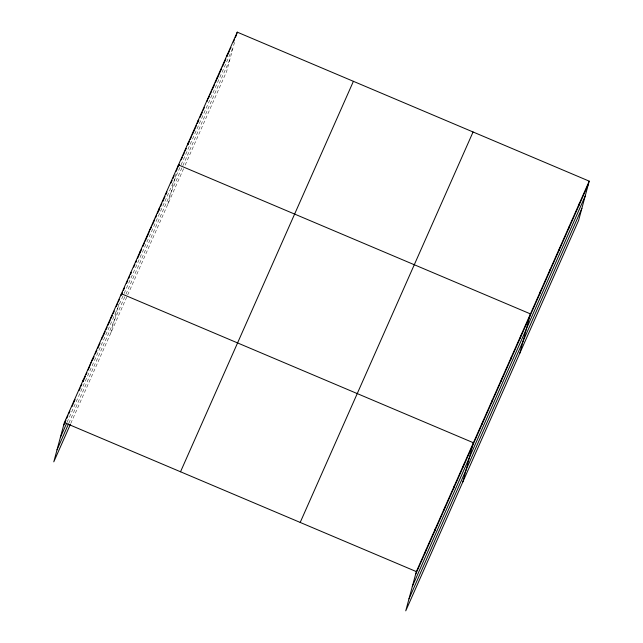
<?xml version="1.0" encoding="UTF-8"?>
<svg xmlns="http://www.w3.org/2000/svg" width="643" height="643" viewBox="0 0 643 643"><rect width="100%" height="100%" fill="white"/><g stroke="black" fill="none" stroke-linecap="round" stroke-linejoin="round"><path stroke-width="0.48" stroke-dasharray="3.21 2.41" d="M110.837 333.002L118.65 304.043M167.879 204.153L176.447 172.42M234.478 42.438L226.657 71.397L184.734 166.095M67.089 422.29L123.745 294.341M124.139 293.441L164.552 202.175M164.946 201.275L180.723 165.645M181.117 164.761L233.232 47.052M68.905 423.014L125.562 295.065M125.956 294.164L182.483 166.497M182.877 165.605L229.897 59.405M70.818 423.375L184.34 166.979"/><path stroke-width="0.96" d="M589.213 181.149L416.342 571.603L405.749 610.85L578.628 220.396L589.213 181.149L237.251 32.15L64.372 422.604L53.787 461.851L70.425 424.276M73.358 403.073L73.881 401.136M82.867 381.596L83.389 379.659M92.897 358.183L88.155 370.038M101.626 339.608L102.406 336.707M111.914 315.231L111.135 318.14L112.316 315.456M120.9 295.692L121.423 293.755L473.385 442.754L462.799 482.001M130.408 274.215L130.931 272.278M139.66 253.712L140.439 250.802M149.16 232.236L149.948 229.334M158.668 210.759L159.456 207.858M177.95 166.842L178.473 164.905L530.435 313.905L519.849 353.152M187.748 144.715L188.27 142.778M198.068 120.651L197.28 123.56L198.848 120.016M207.078 101.433L207.858 98.532M216.876 79.306L217.655 76.404M226.931 56.214L227.453 54.277M236.728 34.087L237.251 32.15M425.063 553.036L425.851 550.127M434.572 531.56L435.359 528.65M444.08 510.084L444.868 507.174M453.588 488.608L454.376 485.706M463.097 467.131L463.876 464.23M482.113 424.187L482.893 421.278M491.622 402.711L492.401 399.801M501.13 381.235L501.91 378.325M510.638 359.759L511.418 356.849M520.147 338.282L520.926 335.381M539.453 294.679L540.233 291.777M549.243 272.552L550.03 269.65M559.04 250.432L559.828 247.523M568.838 228.305L569.626 225.396M578.636 206.178L579.415 203.268M63.593 425.513L65.964 420.144M66.759 418.352L67.949 415.667M68.737 413.883L69.926 411.199M71.912 406.722L73.101 404.037M73.889 402.245L75.078 399.56M79.041 390.614L80.23 387.93M81.018 386.146L81.814 384.353M83.003 381.669L85.382 376.3M86.17 374.507L86.966 372.723M92.512 360.193L94.095 356.616M95.285 353.931L96.868 350.347M97.664 348.562L100.035 343.193M102.808 336.932L105.187 331.563M105.982 329.771L107.172 327.086M107.96 325.294L110.339 319.925M113.112 313.663L114.301 310.979M116.279 306.502L117.468 303.817M118.264 302.033L119.453 299.349M121.431 294.872L122.62 292.187M123.416 290.395L124.597 287.71M126.583 283.241L127.772 280.557M128.56 278.765L129.749 276.08M130.545 274.296L131.333 272.503M133.712 267.134L134.901 264.45M135.697 262.657L136.485 260.873M137.674 258.189L139.258 254.604M140.053 252.82L141.637 249.235M142.826 246.55L144.41 242.974M145.205 241.181L148.766 233.128M150.349 229.551L151.539 226.866M152.335 225.082L154.714 219.713M155.502 217.921L156.691 215.236M157.487 213.444L159.858 208.075M160.654 206.29L161.843 203.606M162.631 201.814L165.01 196.445M165.806 194.652L166.995 191.968M170.95 183.022L172.139 180.337M172.935 178.545L174.124 175.861M176.102 171.392L177.291 168.707M178.079 166.923L179.252 164.27M181.213 159.85L182.387 157.189M183.175 155.421L184.348 152.769M185.136 150.992L186.309 148.34M187.877 144.804L189.444 141.259M190.232 139.491L191.405 136.838M192.185 135.062L196.501 125.329M200.021 117.364L202.376 112.051M203.156 110.283L204.337 107.63M208.252 98.781L209.425 96.12M210.213 94.352L211.386 91.7M212.174 89.932L214.521 84.619M215.309 82.851L216.482 80.19M217.262 78.422L221.578 68.688M222.357 66.92L225.886 58.955M227.059 56.295L229.414 50.99M230.194 49.214L230.982 47.445M233.329 42.133L234.51 39.48M235.29 37.712L236.463 35.06M60.354 437.505L66.695 423.19M57.018 449.859L68.512 423.914M180.522 471.777L353.401 81.315M300.193 522.438L473.063 131.976M415.555 574.512L588.433 184.051M412.316 586.504L585.194 196.043M408.988 598.858L581.859 208.396M64.372 422.604L416.342 571.603"/></g></svg>
